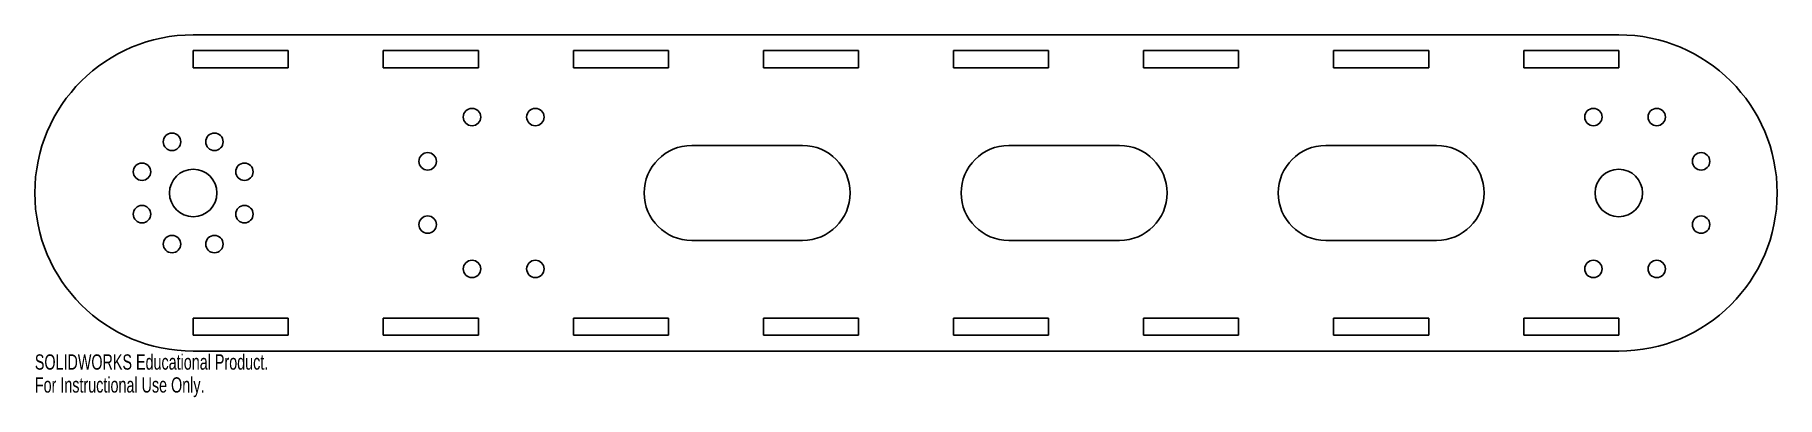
# Model space of a CAD drawing. Header units: millimetres. Extents: x -292 to 257, y -65 to 50.
import ezdxf

# ---------------------------------------------------------------- set-up
doc = ezdxf.new("R2010")
doc.units = ezdxf.units.MM
doc.styles.add('SLDTEXTSTYLE0', font='TXT', dxfattribs={"width": 0.7})

msp = doc.modelspace()

# ---------------------------------------------------------------- linework, layer by layer
at = {"color": 7, "linetype": 'Continuous', "lineweight": 25}
for p, q in [((-242.5, 50), (207.5, 50)), ((-242.5, 45), (-242.5, 39.6)), ((-242.5, 45), (-212.5, 45)), ((-212.5, 45), (-212.5, 39.6)), ((-182.5, 45), (-182.5, 39.6)), ((-182.5, 45), (-152.5, 45)), ((-152.5, 45), (-152.5, 39.6)), ((-122.5, 45), (-122.5, 39.6)), ((-122.5, 45), (-92.5, 45)), ((-92.5, 45), (-92.5, 39.6)), ((-62.5, 45), (-62.5, 39.6)), ((-62.5, 45), (-32.5, 45)), ((-32.5, 45), (-32.5, 39.6)), ((-2.5, 45), (-2.5, 39.6)), ((-2.5, 45), (27.5, 45)), ((27.5, 45), (27.5, 39.6)), ((57.5, 45), (57.5, 39.6)), ((57.5, 45), (87.5, 45)), ((87.5, 45), (87.5, 39.6)), ((117.5, 45), (117.5, 39.6)), ((117.5, 45), (147.5, 45)), ((147.5, 45), (147.5, 39.6)), ((177.5, 45), (177.5, 39.6)), ((177.5, 45), (207.5, 45)), ((207.5, 45), (207.5, 39.6)), ((-242.5, 39.6), (-212.5, 39.6)), ((-182.5, 39.6), (-152.5, 39.6)), ((-122.5, 39.6), (-92.5, 39.6)), ((-62.5, 39.6), (-32.5, 39.6)), ((-2.5, 39.6), (27.5, 39.6)), ((57.5, 39.6), (87.5, 39.6)), ((117.5, 39.6), (147.5, 39.6)), ((177.5, 39.6), (207.5, 39.6)), ((-85.15, 15), (-50.15, 15)), ((14.92, 15), (49.92, 15)), ((115, 15), (150, 15)), ((-85.15, -15), (-50.15, -15)), ((14.92, -15), (49.92, -15)), ((115, -15), (150, -15)), ((-242.5, -45), (-242.5, -39.6)), ((-242.5, -39.6), (-212.5, -39.6)), ((-212.5, -45), (-212.5, -39.6)), ((-182.5, -45), (-182.5, -39.6)), ((-182.5, -39.6), (-152.5, -39.6)), ((-152.5, -45), (-152.5, -39.6)), ((-122.5, -45), (-122.5, -39.6)), ((-122.5, -39.6), (-92.5, -39.6)), ((-92.5, -45), (-92.5, -39.6)), ((-62.5, -45), (-62.5, -39.6)), ((-62.5, -39.6), (-32.5, -39.6)), ((-32.5, -45), (-32.5, -39.6)), ((-2.5, -45), (-2.5, -39.6)), ((-2.5, -39.6), (27.5, -39.6)), ((27.5, -45), (27.5, -39.6)), ((57.5, -45), (57.5, -39.6)), ((57.5, -39.6), (87.5, -39.6)), ((87.5, -45), (87.5, -39.6)), ((117.5, -45), (117.5, -39.6)), ((117.5, -39.6), (147.5, -39.6)), ((147.5, -45), (147.5, -39.6)), ((177.5, -45), (177.5, -39.6)), ((177.5, -39.6), (207.5, -39.6)), ((207.5, -45), (207.5, -39.6)), ((-242.5, -45), (-212.5, -45)), ((-182.5, -45), (-152.5, -45)), ((-122.5, -45), (-92.5, -45)), ((-62.5, -45), (-32.5, -45)), ((-2.5, -45), (27.5, -45)), ((57.5, -45), (87.5, -45)), ((117.5, -45), (147.5, -45)), ((177.5, -45), (207.5, -45)), ((-242.5, -50), (207.5, -50))]:
    msp.add_line(p, q, dxfattribs=at)
for centre, radius in [((-154.5, 24), 2.75), ((-134.5, 24), 2.75), ((199.5, 24), 2.75), ((219.5, 24), 2.75), ((-249.2, 16.17), 2.75), ((-235.8, 16.17), 2.75), ((-168.5, 10), 2.75), ((233.5, 10), 2.75), ((-258.67, 6.7), 2.75), ((-242.5, 0), 7.5), ((-226.33, 6.7), 2.75), ((207.5, 0), 7.5), ((-258.67, -6.7), 2.75), ((-226.33, -6.7), 2.75), ((-168.5, -10), 2.75), ((233.5, -10), 2.75), ((-249.2, -16.17), 2.75), ((-235.8, -16.17), 2.75), ((-154.5, -24), 2.75), ((-134.5, -24), 2.75), ((199.5, -24), 2.75), ((219.5, -24), 2.75)]:
    msp.add_circle(centre, radius, dxfattribs=at)
for centre, radius, start, end in [((-242.5, 0), 50, 90, 270), ((207.5, 0), 50, 270, 90), ((-85.15, 0), 15, 90, 270), ((-50.15, 0), 15, 270, 90), ((14.92, 0), 15, 90, 270), ((49.92, 0), 15, 270, 90), ((115, 0), 15, 90, 270), ((150, 0), 15, 270, 90)]:
    msp.add_arc(centre, radius, start, end, dxfattribs=at)

# ---------------------------------------------------------------- texts
at = {"color": 7, "linetype": 'Continuous', "char_height": 4.8336, "attachment_point": 1, "style": 'SLDTEXTSTYLE0'}
for s, insert in [('SOLIDWORKS Educational Product.', (-292.5, -51.02)), ('For Instructional Use Only.', (-292.5, -58.27))]:
    msp.add_mtext(s, dxfattribs=dict(at, insert=insert))

doc.saveas('drawing.dxf')
